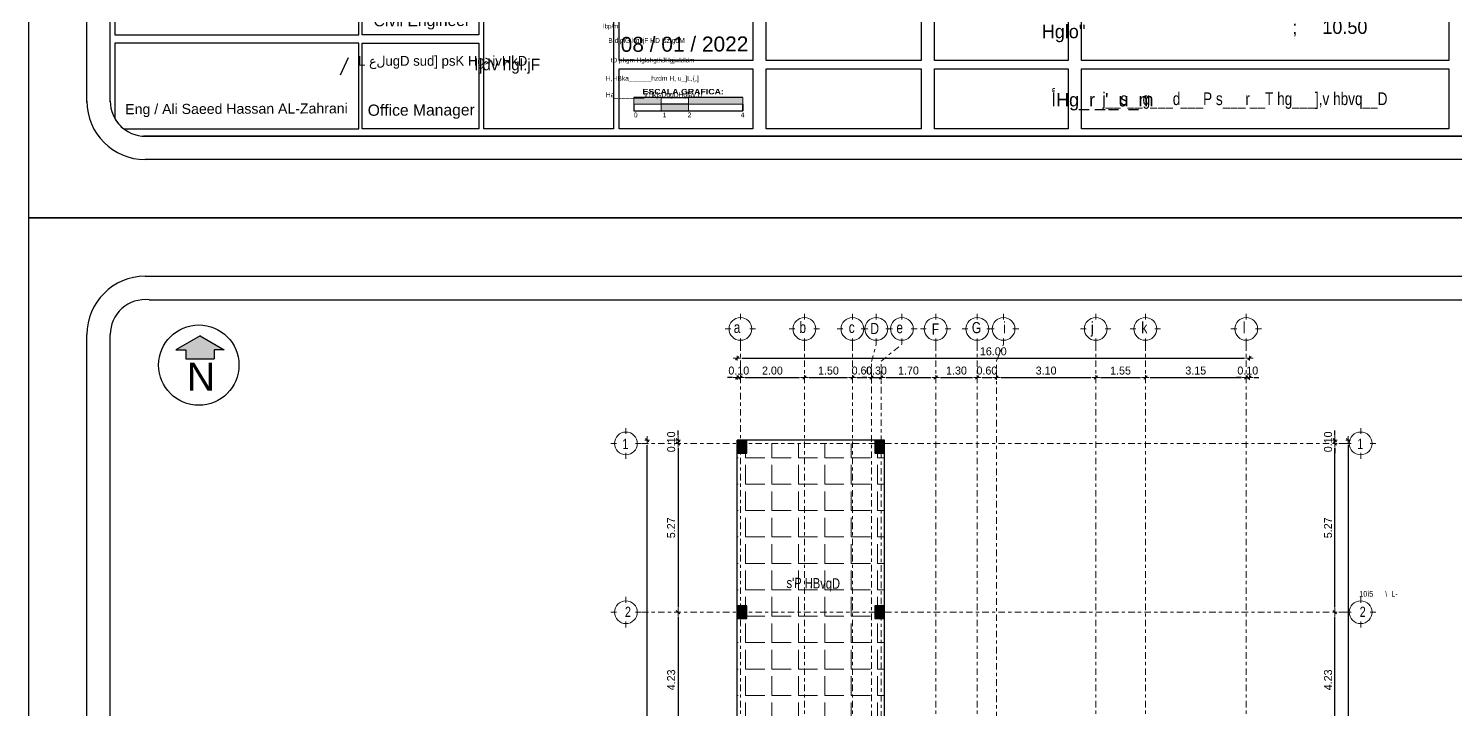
# Model space of a CAD drawing. Header units: inches. Extents: x -1583 to -1389, y -6910 to -6586.
# Drawn here: x -1471.16 to -1426.58, y -6817.62 to -6796.35 of the extents above; entities that cross this region are included whole.
import ezdxf
from ezdxf.enums import TextEntityAlignment as Align

# ---------------------------------------------------------------- set-up
doc = ezdxf.new("R2010")
doc.units = ezdxf.units.IN
doc.header["$MEASUREMENT"] = 0
doc.linetypes.add('CENTERX2', pattern=[101.6, 63.5, -12.7, 12.7, -12.7])
doc.linetypes.add('DASHDOTX2', pattern=[50.8, 25.4, -12.7, 0, -12.7])
for name, color, linetype in [('1MUROS', 10, 'Continuous'), ('4', 2, 'Continuous'), ('Axsis', 8, 'CENTERX2'), ('bbbbb', 52, 'Continuous'), ('LAY', 1, 'Continuous'), ('MAN', 2, 'Continuous'), ('pieplano', 7, 'Continuous'), ('SAGR Frame', 251, 'Continuous'), ('xyz', 93, 'Continuous'), ('Zonas', 5, 'Continuous')]:
    doc.layers.add(name, color=color, linetype=linetype)
for name, color, linetype, lineweight in [('Annotations', 240, 'Continuous', 13), ('COLUMNS', 3, 'Continuous', 30), ('dime', 240, 'Continuous', 13), ('ejes', 134, 'Continuous', 15), ('F DIM IN', 147, 'Continuous', 5), ('led', 150, 'Continuous', 0), ('stairs', 134, 'Continuous', 20), ('TEX-Gz', 2, 'Continuous', 13), ('text', 91, 'Continuous', 18), ('wall', 7, 'Continuous', 30)]:
    doc.layers.add(name, color=color, linetype=linetype, lineweight=lineweight)
doc.styles.add('_STYLE', font='xarab.shx', dxfattribs={"height": 0.12})
doc.styles.add('A1', font='xarb.shx')
doc.styles.add('Arch_Text_E', font='arial.ttf', dxfattribs={"height": 0.2})
doc.styles.add('ARIAL', font='arialbd.ttf', dxfattribs={"width": 0.8, "height": 500})
doc.styles.add('KARINA', font='', dxfattribs={"height": 0.5})
doc.styles.add('SOSA', font='sosa.shx')
doc.styles.get("Standard").update_dxf_attribs({"font": 'sosa.shx'})
doc.styles.add('XARAB', font='xarb.shx')
doc.styles.add('XARB', font='xarb.shx', dxfattribs={"height": 0.5})
doc.styles.get('KARINA').set_extended_font_data('Arial Black')
doc.dimstyles.new('DIM-50', dxfattribs={"dimtxt": 0.25, "dimasz": 0.15, "dimexe": 0, "dimexo": 0, "dimgap": 0.05, "dimtad": 1, "dimzin": 0, "dimdsep": 46, "dimtxsty": 'SOSA', "dimblk1": 'DIM-TICK', "dimblk2": 'DIM-TICK', "dimsah": 1, "dimcen": 1, "dimse1": 1, "dimse2": 1, "dimclrd": 251, "dimclrt": 4, "dimadec": 0, "dimazin": 0, "dimtfac": 1.5, "dimtix": 1, "dimtmove": 0, "dimatfit": 0, "dimldrblk": 'DIM-TICK', "dimfxl": 1, "dimtolj": 1, "dimtzin": 0, "dimarcsym": 0})

# ---------------------------------------------------------------- blocks, each defined once
blk = doc.blocks.new('kalesh')
at = {"layer": 'bbbbb', "ltscale": 0.2}
blk.add_hatch(color=256, dxfattribs=at).paths.add_polyline_path([(3944.493, 589.664), (3944.493, 589.839), (3944.682, 589.839), (3944.221, 590.102), (3943.76, 589.839), (3943.95, 589.839), (3943.95, 589.664)])
at = {"layer": 'SAGR Frame', "linetype": 'ByBlock', "true_color": 0xfeeab9}
h = blk.add_hatch(color=254, dxfattribs=at)
h.paths.add_polyline_path([(3952.995, 561.647), (3952.995, 561.771), (3952.477, 561.771), (3952.477, 561.647)])
h.paths.add_polyline_path([(3953.512, 561.523), (3953.512, 561.647), (3952.995, 561.647), (3952.995, 561.523)])
h.paths.add_polyline_path([(3954.548, 561.647), (3954.548, 561.771), (3953.512, 561.771), (3953.512, 561.647)])
at = {"layer": '4', "lineweight": -2}
for p, q in [((3952.995, 561.771), (3953.512, 561.771)), ((3952.477, 561.647), (3952.477, 561.523)), ((3952.477, 561.523), (3952.995, 561.523)), ((3953.512, 561.647), (3952.995, 561.647)), ((3952.995, 561.523), (3953.512, 561.523)), ((3953.512, 561.523), (3954.548, 561.523)), ((3954.548, 561.647), (3954.548, 561.523)), ((3954.548, 561.523), (3954.548, 561.647))]:
    blk.add_line(p, q, dxfattribs=at)
at = {"layer": 'bbbbb', "ltscale": 0.2}
for p, q in [((3944.221, 590.102), (3943.76, 589.839)), ((3944.221, 590.102), (3944.682, 589.839)), ((3943.76, 589.839), (3943.95, 589.839)), ((3943.95, 589.839), (3943.95, 589.664)), ((3944.682, 589.839), (3944.493, 589.839)), ((3944.493, 589.839), (3944.493, 589.664)), ((3943.95, 589.664), (3944.493, 589.664))]:
    blk.add_line(p, q, dxfattribs=at)
blk.add_circle((3944.198, 589.547), 0.764, dxfattribs=at)
at = {"layer": 'Defpoints'}
blk.add_lwpolyline([(3940.958, 559.483), (3987.589, 559.483), (3987.589, 592.346), (3940.958, 592.346)], close=True, dxfattribs=at)
at = {"layer": 'led', "linetype": 'ByBlock'}
for p, q in [((3952.477, 561.771), (3952.477, 561.647)), ((3952.995, 561.647), (3952.995, 561.771)), ((3953.512, 561.771), (3953.512, 561.647)), ((3954.548, 561.647), (3954.548, 561.771)), ((3952.477, 561.647), (3952.995, 561.647)), ((3952.995, 561.647), (3952.995, 561.523)), ((3953.512, 561.647), (3954.548, 561.647)), ((3953.512, 561.523), (3953.512, 561.647))]:
    blk.add_line(p, q, dxfattribs=at)
at = {"layer": 'wall'}
blk.add_line((3947.041, 562.527, 0.018), (3946.886, 562.198, 0.018), dxfattribs=at)
at = {"layer": 'wall', "color": 55, "true_color": 0x999b37}
blk.add_arc((3943.179, 561.703), 0.666, 209.7058, 232.3257, dxfattribs=at)
at = {"layer": 'xyz', "ltscale": 0.2}
for p, q in [((3943.179, 591.236), (3984.813, 591.236)), ((3943.253, 590.788), (3984.887, 590.788)), ((3942.069, 561.687), (3942.069, 590.126)), ((3942.513, 561.691), (3942.513, 590.126)), ((3984.813, 561.037), (3943.179, 561.037)), ((3984.813, 560.593), (3943.179, 560.593))]:
    blk.add_line(p, q, dxfattribs=at)
for points in [[(3942.513, 561.691), (3942.513, 566.419), (3983.966, 566.419)], [(3942.772, 561.176), (3947.243, 561.176), (3947.243, 562.81), (3942.6, 562.81), (3942.6, 561.373)], [(3983.966, 561.038), (3943.146, 561.038)], [(3943.179, 561.037), (3984.846, 561.038)]]:
    blk.add_lwpolyline(points, dxfattribs=at)
for points in [[(3949.622, 566.218), (3952.085, 566.218), (3952.085, 561.178), (3949.622, 561.178)], [(3947.243, 564.513), (3942.6, 564.513), (3942.6, 562.965), (3947.243, 562.965)], [(3947.308, 564.513), (3949.527, 564.513), (3949.527, 562.965), (3947.308, 562.965)], [(3952.198, 563.621), (3954.74, 563.621), (3954.74, 562.477), (3952.198, 562.477)], [(3954.995, 563.621), (3957.941, 563.621), (3957.941, 562.477), (3954.995, 562.477)], [(3958.197, 563.621), (3960.739, 563.621), (3960.739, 562.477), (3958.197, 562.477)], [(3960.994, 563.621), (3967.98, 563.621), (3967.98, 562.477), (3960.994, 562.477)], [(3947.308, 562.81), (3949.527, 562.81), (3949.527, 561.176), (3947.308, 561.176)], [(3952.198, 562.322), (3954.74, 562.322), (3954.74, 561.178), (3952.198, 561.178)], [(3954.995, 562.322), (3957.941, 562.322), (3957.941, 561.178), (3954.995, 561.178)], [(3958.197, 562.322), (3960.739, 562.322), (3960.739, 561.178), (3958.197, 561.178)], [(3960.994, 562.322), (3967.98, 562.322), (3967.98, 561.178), (3960.994, 561.178)]]:
    blk.add_lwpolyline(points, close=True, dxfattribs=at)
for centre, radius, start, end in [((3943.179, 590.126), 1.11, 90, 180), ((3943.179, 590.126), 0.666, 83.669, 180), ((3943.179, 561.703), 1.11, 180, 270), ((3943.179, 561.703), 0.666, 180, 270)]:
    blk.add_arc(centre, radius, start, end, dxfattribs=at)
at = {"layer": 'Zonas', "color": 5}
for p, q in [((3952.995, 561.771), (3952.477, 561.771)), ((3954.548, 561.771), (3953.512, 561.771))]:
    blk.add_line(p, q, dxfattribs=at)
at = {"layer": '1MUROS', "color": 3, "lineweight": -2, "style": 'Arch_Text_E'}
for s, height, p in [('Civil Engineer ', 0.21326, (3947.523, 563.234)), ('Eng / Ali Saeed Hassan AL-Zahrani ', 0.19193, (3942.799, 561.552)), ('Office Manager', 0.21326, (3947.412, 561.532))]:
    blk.add_text(s, height=height, rotation=0.2258, dxfattribs=at).set_placement(p, align=Align.MIDDLE_LEFT)
at = {"layer": '1MUROS', "lineweight": -2, "style": 'Arch_Text_E'}
blk.add_text('08 / 01 / 2022', height=0.28434, rotation=0.2258, dxfattribs=at).set_placement((3952.225, 562.784), align=Align.MIDDLE_LEFT)
at = {"layer": 'bbbbb', "ltscale": 0.2, "insert": (3943.969, 589.595), "char_height": 0.53292, "width": 2.91159, "attachment_point": 1}
blk.add_mtext('{\\fSwis721 BlkOul BT|b0|i0|c0|p82;N}', dxfattribs=at)
at = {"layer": 'MAN', "style": 'KARINA'}
blk.add_text('ESCALA GRAFICA:', height=0.10426, dxfattribs=at).set_placement((3952.641, 561.833))
at = {"layer": 'pieplano', "ltscale": 0.01}
for s, p in [('0', (3952.477, 561.397)), ('1', (3953.024, 561.397)), ('2', (3953.5, 561.397)), ('4', (3954.509, 561.397))]:
    blk.add_text(s, height=0.0912, dxfattribs=at).set_placement(p)
at = {"layer": 'text', "color": 0, "lineweight": -3, "style": 'XARAB'}
for s, height, p in [('lbp/m', 0.0859, (3951.892, 563.088)), (' B djplG hgl:jF HD lsz,gdM  ', 0.09199, (3951.954, 562.813)), (' tD phgm HglohgthJHgjwldldm', 0.08739, (3952.005, 562.441)), ('H,HBka______hzdm H, u_]L,{,]', 0.09199, (3951.943, 562.093)), ('Ha________vTik]sDugDHglav,U', 0.09199, (3951.943, 561.78))]:
    blk.add_text(s, height=height, dxfattribs=at).set_placement(p)
at = {"layer": 'wall', "color": 30, "true_color": 0xf8991e, "style": 'A1'}
for s, height, p in [("Hglo''", 0.256, (3960.237, 562.901, -0.351)), ("أHg_r_'_u_m ", 0.25602, (3960.419, 561.603, -0.351))]:
    blk.add_text(s, height=height, dxfattribs=at).set_placement(p)
at = {"layer": 'wall', "color": 0, "style": 'A1'}
blk.add_text(';     10.50', height=0.25602, dxfattribs=at).set_placement((3965.005, 562.984))
at = {"layer": 'wall', "style": 'A1'}
blk.add_text('L علugD sud] psK Hg>ivHkD', height=0.18671, dxfattribs=at).set_placement((3947.229, 562.378, -0.283))
at = {"layer": 'wall', "color": 5, "style": 'A1'}
blk.add_text('l]dv hgl:jF ', height=0.21762, dxfattribs=at).set_placement((3949.447, 562.292, -0.298))
blk = doc.blocks.new('1215447849')
at = {"layer": 'F DIM IN', "color": 0}
for p, q in [((2873.41, -5903.636), (2873.41, -5903.456)), ((2873.114, -5903.932), (2872.934, -5903.932)), ((2873.706, -5903.932), (2873.886, -5903.932)), ((2873.41, -5904.228), (2873.41, -5904.408))]:
    blk.add_line(p, q, dxfattribs=at)
blk.add_circle((2873.41, -5903.932), 0.356, dxfattribs=at)
blk = doc.blocks.new('DIM-TICK')
for p, q in [((-0.82, 0), (0.82, 0)), ((-0.35, -0.35), (0.35, 0.35)), ((0, 0.5), (0, -0.5))]:
    blk.add_line(p, q)
blk = doc.blocks.new('*D11')
at = {"layer": 'Defpoints', "color": 0, "transparency": 16777216}
for p in [(-1797.52, -6597.133), (-1797.62, -6599.095), (-1797.52, -6599.095)]:
    blk.add_point(p, dxfattribs=at)
at = {"layer": 'dime', "color": 251, "lineweight": -2, "transparency": 16777216}
for p, q in [((-1797.77, -6597.133), (-1797.92, -6597.133)), ((-1797.62, -6597.133), (-1797.52, -6597.133)), ((-1797.37, -6597.133), (-1797.22, -6597.133))]:
    blk.add_line(p, q, dxfattribs=at)
at = {"layer": 'dime', "color": 251, "lineweight": -2, "transparency": 16777216, "xscale": 0.15, "yscale": 0.15, "zscale": 0.15}
blk.add_blockref('DIM-TICK', (-1797.62, -6597.133), dxfattribs=at)
at = {"layer": 'dime', "color": 251, "lineweight": -2, "transparency": 16777216, "xscale": 0.15, "yscale": 0.15, "zscale": 0.15, "rotation": 180}
blk.add_blockref('DIM-TICK', (-1797.52, -6597.133), dxfattribs=at)
at = {"layer": 'dime', "color": 4, "transparency": 16777216, "insert": (-1797.57, -6596.92), "char_height": 0.25, "attachment_point": 5, "style": 'SOSA'}
blk.add_mtext('\\A1;0.10', dxfattribs=at)
blk = doc.blocks.new('*D12')
at = {"layer": 'Defpoints', "color": 0, "transparency": 16777216}
for p in [(-1795.52, -6597.133), (-1795.52, -6597.381), (-1797.52, -6599.095)]:
    blk.add_point(p, dxfattribs=at)
at = {"layer": 'dime', "color": 251, "lineweight": -2, "transparency": 16777216}
blk.add_line((-1797.37, -6597.133), (-1795.67, -6597.133), dxfattribs=at)
at = {"layer": 'dime', "color": 251, "lineweight": -2, "transparency": 16777216, "xscale": 0.15, "yscale": 0.15, "zscale": 0.15, "rotation": 180}
blk.add_blockref('DIM-TICK', (-1797.52, -6597.133), dxfattribs=at)
at = {"layer": 'dime', "color": 251, "lineweight": -2, "transparency": 16777216, "xscale": 0.15, "yscale": 0.15, "zscale": 0.15}
blk.add_blockref('DIM-TICK', (-1795.52, -6597.133), dxfattribs=at)
at = {"layer": 'dime', "color": 4, "transparency": 16777216, "insert": (-1796.52, -6596.92), "char_height": 0.25, "attachment_point": 5, "style": 'SOSA'}
blk.add_mtext('\\A1;2.00', dxfattribs=at)
blk = doc.blocks.new('*D13')
at = {"layer": 'Defpoints', "color": 0, "transparency": 16777216}
for p in [(-1794.02, -6597.133), (-1795.52, -6597.381), (-1794.02, -6597.334)]:
    blk.add_point(p, dxfattribs=at)
at = {"layer": 'dime', "color": 251, "lineweight": -2, "transparency": 16777216}
blk.add_line((-1795.37, -6597.133), (-1794.17, -6597.133), dxfattribs=at)
at = {"layer": 'dime', "color": 251, "lineweight": -2, "transparency": 16777216, "xscale": 0.15, "yscale": 0.15, "zscale": 0.15, "rotation": 180}
blk.add_blockref('DIM-TICK', (-1795.52, -6597.133), dxfattribs=at)
at = {"layer": 'dime', "color": 251, "lineweight": -2, "transparency": 16777216, "xscale": 0.15, "yscale": 0.15, "zscale": 0.15}
blk.add_blockref('DIM-TICK', (-1794.02, -6597.133), dxfattribs=at)
at = {"layer": 'dime', "color": 4, "transparency": 16777216, "insert": (-1794.77, -6596.92), "char_height": 0.25, "attachment_point": 5, "style": 'SOSA'}
blk.add_mtext('\\A1;1.50', dxfattribs=at)
blk = doc.blocks.new('*D14')
at = {"layer": 'Defpoints', "color": 0, "transparency": 16777216}
for p in [(-1793.42, -6597.133), (-1794.02, -6597.334), (-1793.42, -6597.653)]:
    blk.add_point(p, dxfattribs=at)
at = {"layer": 'dime', "color": 251, "lineweight": -2, "transparency": 16777216}
blk.add_line((-1793.87, -6597.133), (-1793.57, -6597.133), dxfattribs=at)
at = {"layer": 'dime', "color": 251, "lineweight": -2, "transparency": 16777216, "xscale": 0.15, "yscale": 0.15, "zscale": 0.15, "rotation": 180}
blk.add_blockref('DIM-TICK', (-1794.02, -6597.133), dxfattribs=at)
at = {"layer": 'dime', "color": 251, "lineweight": -2, "transparency": 16777216, "xscale": 0.15, "yscale": 0.15, "zscale": 0.15}
blk.add_blockref('DIM-TICK', (-1793.42, -6597.133), dxfattribs=at)
at = {"layer": 'dime', "color": 4, "transparency": 16777216, "insert": (-1793.72, -6596.919), "char_height": 0.25, "attachment_point": 5, "style": 'SOSA'}
blk.add_mtext('\\A1;0.60', dxfattribs=at)
blk = doc.blocks.new('*D15')
at = {"layer": 'Defpoints', "color": 0, "transparency": 16777216}
for p in [(-1793.12, -6597.133), (-1793.42, -6597.653), (-1793.12, -6597.633)]:
    blk.add_point(p, dxfattribs=at)
at = {"layer": 'dime', "color": 251, "lineweight": -2, "transparency": 16777216}
for p, q in [((-1793.57, -6597.133), (-1793.72, -6597.133)), ((-1793.42, -6597.133), (-1793.12, -6597.133)), ((-1792.97, -6597.133), (-1792.82, -6597.133))]:
    blk.add_line(p, q, dxfattribs=at)
at = {"layer": 'dime', "color": 251, "lineweight": -2, "transparency": 16777216, "xscale": 0.15, "yscale": 0.15, "zscale": 0.15}
blk.add_blockref('DIM-TICK', (-1793.42, -6597.133), dxfattribs=at)
at = {"layer": 'dime', "color": 251, "lineweight": -2, "transparency": 16777216, "xscale": 0.15, "yscale": 0.15, "zscale": 0.15, "rotation": 180}
blk.add_blockref('DIM-TICK', (-1793.12, -6597.133), dxfattribs=at)
at = {"layer": 'dime', "color": 4, "transparency": 16777216, "insert": (-1793.27, -6596.92), "char_height": 0.25, "attachment_point": 5, "style": 'SOSA'}
blk.add_mtext('\\A1;0.30', dxfattribs=at)
blk = doc.blocks.new('*D16')
at = {"layer": 'Defpoints', "color": 0, "transparency": 16777216}
for p in [(-1791.42, -6597.133), (-1793.12, -6597.633), (-1791.42, -6597.665)]:
    blk.add_point(p, dxfattribs=at)
at = {"layer": 'dime', "color": 251, "lineweight": -2, "transparency": 16777216}
blk.add_line((-1792.97, -6597.133), (-1791.57, -6597.133), dxfattribs=at)
at = {"layer": 'dime', "color": 251, "lineweight": -2, "transparency": 16777216, "xscale": 0.15, "yscale": 0.15, "zscale": 0.15, "rotation": 180}
blk.add_blockref('DIM-TICK', (-1793.12, -6597.133), dxfattribs=at)
at = {"layer": 'dime', "color": 251, "lineweight": -2, "transparency": 16777216, "xscale": 0.15, "yscale": 0.15, "zscale": 0.15}
blk.add_blockref('DIM-TICK', (-1791.42, -6597.133), dxfattribs=at)
at = {"layer": 'dime', "color": 4, "transparency": 16777216, "insert": (-1792.27, -6596.919), "char_height": 0.25, "attachment_point": 5, "style": 'SOSA'}
blk.add_mtext('\\A1;1.70', dxfattribs=at)
blk = doc.blocks.new('*D17')
at = {"layer": 'Defpoints', "color": 0, "transparency": 16777216}
for p in [(-1790.12, -6597.133), (-1791.42, -6597.665), (-1790.12, -6597.656)]:
    blk.add_point(p, dxfattribs=at)
at = {"layer": 'dime', "color": 251, "lineweight": -2, "transparency": 16777216}
blk.add_line((-1791.27, -6597.133), (-1790.27, -6597.133), dxfattribs=at)
at = {"layer": 'dime', "color": 251, "lineweight": -2, "transparency": 16777216, "xscale": 0.15, "yscale": 0.15, "zscale": 0.15, "rotation": 180}
blk.add_blockref('DIM-TICK', (-1791.42, -6597.133), dxfattribs=at)
at = {"layer": 'dime', "color": 251, "lineweight": -2, "transparency": 16777216, "xscale": 0.15, "yscale": 0.15, "zscale": 0.15}
blk.add_blockref('DIM-TICK', (-1790.12, -6597.133), dxfattribs=at)
at = {"layer": 'dime', "color": 4, "transparency": 16777216, "insert": (-1790.77, -6596.92), "char_height": 0.25, "attachment_point": 5, "style": 'SOSA'}
blk.add_mtext('\\A1;1.30', dxfattribs=at)
blk = doc.blocks.new('*D18')
at = {"layer": 'Defpoints', "color": 0, "transparency": 16777216}
for p in [(-1789.52, -6597.133), (-1790.12, -6597.656), (-1789.52, -6597.656)]:
    blk.add_point(p, dxfattribs=at)
at = {"layer": 'dime', "color": 251, "lineweight": -2, "transparency": 16777216}
blk.add_line((-1789.97, -6597.133), (-1789.67, -6597.133), dxfattribs=at)
at = {"layer": 'dime', "color": 251, "lineweight": -2, "transparency": 16777216, "xscale": 0.15, "yscale": 0.15, "zscale": 0.15, "rotation": 180}
blk.add_blockref('DIM-TICK', (-1790.12, -6597.133), dxfattribs=at)
at = {"layer": 'dime', "color": 251, "lineweight": -2, "transparency": 16777216, "xscale": 0.15, "yscale": 0.15, "zscale": 0.15}
blk.add_blockref('DIM-TICK', (-1789.52, -6597.133), dxfattribs=at)
at = {"layer": 'dime', "color": 4, "transparency": 16777216, "insert": (-1789.82, -6596.919), "char_height": 0.25, "attachment_point": 5, "style": 'SOSA'}
blk.add_mtext('\\A1;0.60', dxfattribs=at)
blk = doc.blocks.new('*D19')
at = {"layer": 'Defpoints', "color": 0, "transparency": 16777216}
for p in [(-1786.42, -6597.133), (-1786.42, -6597.476), (-1789.52, -6597.656)]:
    blk.add_point(p, dxfattribs=at)
at = {"layer": 'dime', "color": 251, "lineweight": -2, "transparency": 16777216}
blk.add_line((-1789.37, -6597.133), (-1786.57, -6597.133), dxfattribs=at)
at = {"layer": 'dime', "color": 251, "lineweight": -2, "transparency": 16777216, "xscale": 0.15, "yscale": 0.15, "zscale": 0.15, "rotation": 180}
blk.add_blockref('DIM-TICK', (-1789.52, -6597.133), dxfattribs=at)
at = {"layer": 'dime', "color": 251, "lineweight": -2, "transparency": 16777216, "xscale": 0.15, "yscale": 0.15, "zscale": 0.15}
blk.add_blockref('DIM-TICK', (-1786.42, -6597.133), dxfattribs=at)
at = {"layer": 'dime', "color": 4, "transparency": 16777216, "insert": (-1787.97, -6596.92), "char_height": 0.25, "attachment_point": 5, "style": 'SOSA'}
blk.add_mtext('\\A1;3.10', dxfattribs=at)
blk = doc.blocks.new('*D20')
at = {"layer": 'Defpoints', "color": 0, "transparency": 16777216}
for p in [(-1784.87, -6597.133), (-1786.42, -6597.476), (-1784.87, -6597.476)]:
    blk.add_point(p, dxfattribs=at)
at = {"layer": 'dime', "color": 251, "lineweight": -2, "transparency": 16777216}
blk.add_line((-1786.27, -6597.133), (-1785.02, -6597.133), dxfattribs=at)
at = {"layer": 'dime', "color": 251, "lineweight": -2, "transparency": 16777216, "xscale": 0.15, "yscale": 0.15, "zscale": 0.15, "rotation": 180}
blk.add_blockref('DIM-TICK', (-1786.42, -6597.133), dxfattribs=at)
at = {"layer": 'dime', "color": 251, "lineweight": -2, "transparency": 16777216, "xscale": 0.15, "yscale": 0.15, "zscale": 0.15}
blk.add_blockref('DIM-TICK', (-1784.87, -6597.133), dxfattribs=at)
at = {"layer": 'dime', "color": 4, "transparency": 16777216, "insert": (-1785.645, -6596.92), "char_height": 0.25, "attachment_point": 5, "style": 'SOSA'}
blk.add_mtext('\\A1;1.55', dxfattribs=at)
blk = doc.blocks.new('*D21')
at = {"layer": 'Defpoints', "color": 0, "transparency": 16777216}
for p in [(-1781.72, -6597.133), (-1784.87, -6597.476), (-1781.72, -6597.627)]:
    blk.add_point(p, dxfattribs=at)
at = {"layer": 'dime', "color": 251, "lineweight": -2, "transparency": 16777216}
blk.add_line((-1784.72, -6597.133), (-1781.87, -6597.133), dxfattribs=at)
at = {"layer": 'dime', "color": 251, "lineweight": -2, "transparency": 16777216, "xscale": 0.15, "yscale": 0.15, "zscale": 0.15, "rotation": 180}
blk.add_blockref('DIM-TICK', (-1784.87, -6597.133), dxfattribs=at)
at = {"layer": 'dime', "color": 251, "lineweight": -2, "transparency": 16777216, "xscale": 0.15, "yscale": 0.15, "zscale": 0.15}
blk.add_blockref('DIM-TICK', (-1781.72, -6597.133), dxfattribs=at)
at = {"layer": 'dime', "color": 4, "transparency": 16777216, "insert": (-1783.295, -6596.92), "char_height": 0.25, "attachment_point": 5, "style": 'SOSA'}
blk.add_mtext('\\A1;3.15', dxfattribs=at)
blk = doc.blocks.new('*D22')
at = {"layer": 'Defpoints', "color": 0, "transparency": 16777216}
for p in [(-1781.62, -6597.133), (-1781.72, -6597.627), (-1781.62, -6602.095)]:
    blk.add_point(p, dxfattribs=at)
at = {"layer": 'dime', "color": 251, "lineweight": -2, "transparency": 16777216}
for p, q in [((-1781.87, -6597.133), (-1782.02, -6597.133)), ((-1781.72, -6597.133), (-1781.62, -6597.133)), ((-1781.47, -6597.133), (-1781.32, -6597.133))]:
    blk.add_line(p, q, dxfattribs=at)
at = {"layer": 'dime', "color": 251, "lineweight": -2, "transparency": 16777216, "xscale": 0.15, "yscale": 0.15, "zscale": 0.15}
blk.add_blockref('DIM-TICK', (-1781.72, -6597.133), dxfattribs=at)
at = {"layer": 'dime', "color": 251, "lineweight": -2, "transparency": 16777216, "xscale": 0.15, "yscale": 0.15, "zscale": 0.15, "rotation": 180}
blk.add_blockref('DIM-TICK', (-1781.62, -6597.133), dxfattribs=at)
at = {"layer": 'dime', "color": 4, "transparency": 16777216, "insert": (-1781.67, -6596.92), "char_height": 0.25, "attachment_point": 5, "style": 'SOSA'}
blk.add_mtext('\\A1;0.10', dxfattribs=at)
blk = doc.blocks.new('*D23')
at = {"layer": 'Defpoints', "color": 0, "transparency": 16777216}
for p in [(-1781.62, -6596.532), (-1797.62, -6599.095), (-1781.62, -6621.495)]:
    blk.add_point(p, dxfattribs=at)
at = {"layer": 'dime', "color": 251, "lineweight": -2, "transparency": 16777216}
blk.add_line((-1797.47, -6596.532), (-1781.77, -6596.532), dxfattribs=at)
at = {"layer": 'dime', "color": 251, "lineweight": -2, "transparency": 16777216, "xscale": 0.15, "yscale": 0.15, "zscale": 0.15, "rotation": 180}
blk.add_blockref('DIM-TICK', (-1797.62, -6596.532), dxfattribs=at)
at = {"layer": 'dime', "color": 251, "lineweight": -2, "transparency": 16777216, "xscale": 0.15, "yscale": 0.15, "zscale": 0.15}
blk.add_blockref('DIM-TICK', (-1781.62, -6596.532), dxfattribs=at)
at = {"layer": 'dime', "color": 4, "transparency": 16777216, "insert": (-1789.62, -6596.319), "char_height": 0.25, "attachment_point": 5, "style": 'SOSA'}
blk.add_mtext('\\A1;16.00', dxfattribs=at)
blk = doc.blocks.new('*D24')
at = {"layer": 'Defpoints', "color": 0, "transparency": 16777216}
for p in [(-1799.469, -6599.195), (-1797.62, -6599.095), (-1797.62, -6599.195)]:
    blk.add_point(p, dxfattribs=at)
at = {"layer": 'dime', "color": 251, "lineweight": -2, "transparency": 16777216}
for p, q in [((-1799.469, -6598.945), (-1799.469, -6598.795)), ((-1799.469, -6599.095), (-1799.469, -6599.195)), ((-1799.469, -6599.345), (-1799.469, -6599.495))]:
    blk.add_line(p, q, dxfattribs=at)
at = {"layer": 'dime', "color": 251, "lineweight": -2, "transparency": 16777216, "xscale": 0.15, "yscale": 0.15, "zscale": 0.15}
for p, rotation in [((-1799.469, -6599.095), 270), ((-1799.469, -6599.195), 90)]:
    blk.add_blockref('DIM-TICK', p, dxfattribs=dict(at, rotation=rotation))
at = {"layer": 'dime', "color": 4, "transparency": 16777216, "insert": (-1799.682, -6599.145), "char_height": 0.25, "attachment_point": 5, "rotation": 90, "style": 'SOSA'}
blk.add_mtext('\\A1;0.10', dxfattribs=at)
blk = doc.blocks.new('*D25')
at = {"layer": 'Defpoints', "color": 0, "transparency": 16777216}
for p in [(-1797.62, -6599.195), (-1799.469, -6604.465), (-1799.362, -6604.465)]:
    blk.add_point(p, dxfattribs=at)
at = {"layer": 'dime', "color": 251, "lineweight": -2, "transparency": 16777216}
blk.add_line((-1799.469, -6599.345), (-1799.469, -6604.315), dxfattribs=at)
at = {"layer": 'dime', "color": 251, "lineweight": -2, "transparency": 16777216, "xscale": 0.15, "yscale": 0.15, "zscale": 0.15}
for p, rotation in [((-1799.469, -6599.195), 90), ((-1799.469, -6604.465), 270)]:
    blk.add_blockref('DIM-TICK', p, dxfattribs=dict(at, rotation=rotation))
at = {"layer": 'dime', "color": 4, "transparency": 16777216, "insert": (-1799.683, -6601.83), "char_height": 0.25, "attachment_point": 5, "rotation": 90, "style": 'SOSA'}
blk.add_mtext('\\A1;5.27', dxfattribs=at)
blk = doc.blocks.new('*D26')
at = {"layer": 'Defpoints', "color": 0, "transparency": 16777216}
for p in [(-1799.362, -6604.465), (-1799.469, -6608.695), (-1799.331, -6608.695)]:
    blk.add_point(p, dxfattribs=at)
at = {"layer": 'dime', "color": 251, "lineweight": -2, "transparency": 16777216}
blk.add_line((-1799.469, -6604.615), (-1799.469, -6608.545), dxfattribs=at)
at = {"layer": 'dime', "color": 251, "lineweight": -2, "transparency": 16777216, "xscale": 0.15, "yscale": 0.15, "zscale": 0.15}
for p, rotation in [((-1799.469, -6604.465), 90), ((-1799.469, -6608.695), 270)]:
    blk.add_blockref('DIM-TICK', p, dxfattribs=dict(at, rotation=rotation))
at = {"layer": 'dime', "color": 4, "transparency": 16777216, "insert": (-1799.682, -6606.58), "char_height": 0.25, "attachment_point": 5, "rotation": 90, "style": 'SOSA'}
blk.add_mtext('\\A1;4.23', dxfattribs=at)
blk = doc.blocks.new('*D38')
at = {"layer": 'Defpoints', "color": 0, "transparency": 16777216}
for p in [(-1800.434, -6599.095), (-1797.62, -6599.095), (-1797.62, -6629.095)]:
    blk.add_point(p, dxfattribs=at)
at = {"layer": 'dime', "color": 251, "lineweight": -2, "transparency": 16777216}
blk.add_line((-1800.434, -6628.945), (-1800.434, -6599.245), dxfattribs=at)
at = {"layer": 'dime', "color": 251, "lineweight": -2, "transparency": 16777216, "xscale": 0.15, "yscale": 0.15, "zscale": 0.15}
for p, rotation in [((-1800.434, -6599.095), 90), ((-1800.434, -6629.095), 270)]:
    blk.add_blockref('DIM-TICK', p, dxfattribs=dict(at, rotation=rotation))
at = {"layer": 'dime', "color": 4, "transparency": 16777216, "insert": (-1800.648, -6614.095), "char_height": 0.25, "attachment_point": 5, "rotation": 90, "style": 'SOSA'}
blk.add_mtext('\\A1;30.00', dxfattribs=at)
blk = doc.blocks.new('*D62')
at = {"layer": 'Defpoints', "color": 0, "transparency": 16777216}
for p in [(-1779.701, -6604.465), (-1778.948, -6604.465), (-1779.696, -6608.695)]:
    blk.add_point(p, dxfattribs=at)
at = {"layer": 'dime', "color": 251, "lineweight": -2, "transparency": 16777216}
blk.add_line((-1778.948, -6608.545), (-1778.948, -6604.615), dxfattribs=at)
at = {"layer": 'dime', "color": 251, "lineweight": -2, "transparency": 16777216, "xscale": 0.15, "yscale": 0.15, "zscale": 0.15}
for p, rotation in [((-1778.948, -6604.465), 90), ((-1778.948, -6608.695), 270)]:
    blk.add_blockref('DIM-TICK', p, dxfattribs=dict(at, rotation=rotation))
at = {"layer": 'dime', "color": 4, "transparency": 16777216, "insert": (-1779.161, -6606.58), "char_height": 0.25, "attachment_point": 5, "rotation": 90, "style": 'SOSA'}
blk.add_mtext('\\A1;4.23', dxfattribs=at)
blk = doc.blocks.new('*D63')
at = {"layer": 'Defpoints', "color": 0, "transparency": 16777216}
for p in [(-1780.225, -6599.195), (-1778.948, -6599.195), (-1779.701, -6604.465)]:
    blk.add_point(p, dxfattribs=at)
at = {"layer": 'dime', "color": 251, "lineweight": -2, "transparency": 16777216}
blk.add_line((-1778.948, -6604.315), (-1778.948, -6599.345), dxfattribs=at)
at = {"layer": 'dime', "color": 251, "lineweight": -2, "transparency": 16777216, "xscale": 0.15, "yscale": 0.15, "zscale": 0.15}
for p, rotation in [((-1778.948, -6599.195), 90), ((-1778.948, -6604.465), 270)]:
    blk.add_blockref('DIM-TICK', p, dxfattribs=dict(at, rotation=rotation))
at = {"layer": 'dime', "color": 4, "transparency": 16777216, "insert": (-1779.162, -6601.83), "char_height": 0.25, "attachment_point": 5, "rotation": 90, "style": 'SOSA'}
blk.add_mtext('\\A1;5.27', dxfattribs=at)
blk = doc.blocks.new('*D64')
at = {"layer": 'Defpoints', "color": 0, "transparency": 16777216}
for p in [(-1793.02, -6599.095), (-1780.225, -6599.195), (-1778.948, -6599.095)]:
    blk.add_point(p, dxfattribs=at)
at = {"layer": 'dime', "color": 251, "lineweight": -2, "transparency": 16777216}
for p, q in [((-1778.948, -6598.945), (-1778.948, -6598.795)), ((-1778.948, -6599.195), (-1778.948, -6599.095)), ((-1778.948, -6599.345), (-1778.948, -6599.495))]:
    blk.add_line(p, q, dxfattribs=at)
at = {"layer": 'dime', "color": 251, "lineweight": -2, "transparency": 16777216, "xscale": 0.15, "yscale": 0.15, "zscale": 0.15}
for p, rotation in [((-1778.948, -6599.095), 270), ((-1778.948, -6599.195), 90)]:
    blk.add_blockref('DIM-TICK', p, dxfattribs=dict(at, rotation=rotation))
at = {"layer": 'dime', "color": 4, "transparency": 16777216, "insert": (-1779.161, -6599.145), "char_height": 0.25, "attachment_point": 5, "rotation": 90, "style": 'SOSA'}
blk.add_mtext('\\A1;0.10', dxfattribs=at)
blk = doc.blocks.new('*D65')
at = {"layer": 'Defpoints', "color": 0, "transparency": 16777216}
for p in [(-1793.02, -6599.095), (-1793.02, -6629.095), (-1778.535, -6629.095)]:
    blk.add_point(p, dxfattribs=at)
at = {"layer": 'dime', "color": 251, "lineweight": -2, "transparency": 16777216}
blk.add_line((-1778.535, -6599.245), (-1778.535, -6628.945), dxfattribs=at)
at = {"layer": 'dime', "color": 251, "lineweight": -2, "transparency": 16777216, "xscale": 0.15, "yscale": 0.15, "zscale": 0.15}
for p, rotation in [((-1778.535, -6599.095), 90), ((-1778.535, -6629.095), 270)]:
    blk.add_blockref('DIM-TICK', p, dxfattribs=dict(at, rotation=rotation))
at = {"layer": 'dime', "color": 4, "transparency": 16777216, "insert": (-1778.749, -6614.095), "char_height": 0.25, "attachment_point": 5, "rotation": 90, "style": 'SOSA'}
blk.add_mtext('\\A1;30.00', dxfattribs=at)
blk = doc.blocks.new('25698555')
at = {"layer": 'Axsis', "color": 251, "linetype": 'DASHDOTX2', "lineweight": 5, "ltscale": 0.008, "true_color": 0x636466}
for p, q in [((-1797.52, -6596.095), (-1797.52, -6632.095)), ((-1795.52, -6596.095), (-1795.52, -6632.095)), ((-1794.02, -6596.095), (-1794.02, -6632.095)), ((-1791.42, -6596.095), (-1791.42, -6632.095)), ((-1790.12, -6596.095), (-1790.12, -6632.095)), ((-1786.42, -6596.095), (-1786.42, -6632.095)), ((-1784.87, -6596.095), (-1784.87, -6632.095)), ((-1781.72, -6596.095), (-1781.72, -6632.095)), ((-1778.62, -6599.195), (-1800.62, -6599.195)), ((-1778.62, -6604.465), (-1800.62, -6604.465))]:
    blk.add_line(p, q, dxfattribs=at)
for points in [[(-1793.275, -6632.095), (-1793.42, -6631.551), (-1793.42, -6596.639), (-1793.275, -6596.095)], [(-1792.477, -6632.095), (-1793.12, -6631.563), (-1793.12, -6596.626), (-1792.477, -6596.095)], [(-1789.301, -6632.095), (-1789.52, -6631.579), (-1789.52, -6596.611), (-1789.301, -6596.095)]]:
    blk.add_lwpolyline(points, dxfattribs=at)
at = {"layer": 'wall', "color": 116, "true_color": 0x136734}
for p in [(-4670.93, -691.686), (-4668.93, -691.686), (-4667.43, -691.686), (-4666.685, -691.686), (-4665.887, -691.686), (-4664.83, -691.686), (-4663.53, -691.686), (-4662.711, -691.686), (-4659.83, -691.686), (-4658.28, -691.686), (-4655.13, -691.686)]:
    blk.add_blockref('1215447849', p, dxfattribs=at)
at = {"layer": 'wall', "color": 116, "true_color": 0x136734, "rotation": 270}
for p in [(4102.836, -3725.785), (4125.789, -3725.785), (4102.836, -3731.055), (4125.789, -3731.055)]:
    blk.add_blockref('1215447849', p, dxfattribs=at)
at = {"layer": 'ejes', "color": 116, "ltscale": 0.05, "true_color": 0x136734, "style": 'ARIAL'}
for s, insert, char_height, width, attachment_point in [('{\\fBankGothic Md BT|b0|i0|c0|p34;b}', (-1795.678, -6595.394), 0.35, 0.37193, 1), ('{\\fBankGothic Md BT|b0|i0|c0|p34;a}', (-1797.728, -6595.394), 0.35, 0.37193, 1), ('{\\fBankGothic Md BT|b0|i0|c0|p34;c}', (-1794.136, -6595.394), 0.35, 0.37193, 1), ('{\\fBankGothic Md BT|b0|i0|c0|p34;D}', (-1793.46, -6595.429), 0.35, 0.37193, 1), ('{\\fBankGothic Md BT|b0|i0|c0|p34;e}', (-1792.648, -6595.402), 0.35, 0.37193, 1), ('{\\fBankGothic Md BT|b0|i0|c0|p34;F}', (-1791.542, -6595.446), 0.35, 0.37193, 1), ('{\\fBankGothic Md BT|b0|i0|c0|p34;G}', (-1790.291, -6595.402), 0.35, 0.37193, 1), ('{\\fBankGothic Md BT|b0|i0|c0|p34;i}', (-1789.313, -6595.402), 0.35, 0.37193, 1), ('{\\fBankGothic Md BT|b0|i0|c0|p34;j}', (-1786.568, -6595.402), 0.35, 0.37193, 1), ('{\\fBankGothic Md BT|b0|i0|c0|p34;k}', (-1784.995, -6595.402), 0.35, 0.37193, 1), ('{\\fBankGothic Md BT|b0|i0|c0|p34;l}', (-1781.828, -6595.402), 0.35, 0.37193, 1), ('{\\fBankGothic Md BT|b0|i0|c0|p34;1}', (-1801.017, -6599.369), 0.3185, 0.33846, 9), ('{\\fBankGothic Md BT|b0|i0|c0|p34;1}', (-1778.064, -6599.369), 0.3185, 0.33846, 9), ('{\\fBankGothic Md BT|b0|i0|c0|p34;2}', (-1800.939, -6604.614), 0.3185, 0.33846, 9), ('{\\fBankGothic Md BT|b0|i0|c0|p34;2}', (-1777.986, -6604.614), 0.3185, 0.33846, 9)]:
    blk.add_mtext(s, dxfattribs=dict(at, insert=insert, char_height=char_height, width=width, attachment_point=attachment_point))
at = {"layer": 'dime', "color": 1}
for base, p1, p2, picture, middle in [((-1797.52, -6590.427), (-1928.054, -6592.389), (-1797.52, -6592.389), '*D11', (-1797.57, -6596.92)), ((-1781.62, -6596.532), (-1797.62, -6599.095), (-1781.62, -6621.495), '*D23', (-1789.62, -6596.319))]:
    dim = blk.add_linear_dim(base=base, p1=p1, p2=p2, dimstyle='DIM-50', dxfattribs=at)
    dim.commit()
    dim.dimension.update_dxf_attribs({"geometry": picture, "text_midpoint": middle})
for base, p1, p2, picture, middle in [((-1912.054, -6597.133), (-1781.72, -6597.627), (-1912.054, -6595.389), '*D22', (-1781.67, -6596.92)), ((-1795.52, -6597.133), (-1797.52, -6599.095), (-1795.52, -6597.381), '*D12', (-1796.52, -6596.92)), ((-1794.02, -6597.133), (-1795.52, -6597.381), (-1794.02, -6597.334), '*D13', (-1794.77, -6596.92)), ((-1793.42, -6597.133), (-1794.02, -6597.334), (-1793.42, -6597.653), '*D14', (-1793.72, -6596.919)), ((-1793.12, -6597.133), (-1793.42, -6597.653), (-1793.12, -6597.633), '*D15', (-1793.27, -6596.92)), ((-1791.42, -6597.133), (-1793.12, -6597.633), (-1791.42, -6597.665), '*D16', (-1792.27, -6596.919)), ((-1790.12, -6597.133), (-1791.42, -6597.665), (-1790.12, -6597.656), '*D17', (-1790.77, -6596.92)), ((-1789.52, -6597.133), (-1790.12, -6597.656), (-1789.52, -6597.656), '*D18', (-1789.82, -6596.919)), ((-1786.42, -6597.133), (-1789.52, -6597.656), (-1786.42, -6597.476), '*D19', (-1787.97, -6596.92)), ((-1784.87, -6597.133), (-1786.42, -6597.476), (-1784.87, -6597.476), '*D20', (-1785.645, -6596.92)), ((-1781.72, -6597.133), (-1784.87, -6597.476), (-1781.72, -6597.627), '*D21', (-1783.295, -6596.92))]:
    dim = blk.add_linear_dim(base=base, p1=p1, p2=p2, dimstyle='DIM-50', override={"dimtmove": 1}, dxfattribs=at)
    dim.commit()
    dim.dimension.update_dxf_attribs({"geometry": picture, "text_midpoint": middle})
for base, p1, p2, picture, middle in [((-1799.469, -6599.195), (-1797.62, -6599.095), (-1797.62, -6599.195), '*D24', (-1799.682, -6599.145)), ((-1778.535, -6622.389), (-1793.02, -6599.095), (-1923.454, -6622.389), '*D65', (-1778.749, -6614.095)), ((-1800.434, -6599.095), (-1797.62, -6629.095), (-1797.62, -6599.095), '*D38', (-1800.648, -6614.095))]:
    dim = blk.add_linear_dim(base=base, p1=p1, p2=p2, angle=90, dimstyle='DIM-50', dxfattribs=at)
    dim.commit()
    dim.dimension.update_dxf_attribs({"geometry": picture, "text_midpoint": middle})
for base, p1, p2, picture, middle in [((-1778.948, -6599.095), (-1780.225, -6599.195), (-1793.02, -6599.095), '*D64', (-1779.161, -6599.145)), ((-1799.469, -6604.465), (-1797.62, -6599.195), (-1799.362, -6604.465), '*D25', (-1799.683, -6601.83)), ((-1778.948, -6599.195), (-1779.701, -6604.465), (-1780.225, -6599.195), '*D63', (-1779.162, -6601.83)), ((-1799.469, -6608.695), (-1799.362, -6604.465), (-1799.331, -6608.695), '*D26', (-1799.682, -6606.58)), ((-1778.948, -6604.465), (-1779.696, -6608.695), (-1779.701, -6604.465), '*D62', (-1779.161, -6606.58))]:
    dim = blk.add_linear_dim(base=base, p1=p1, p2=p2, angle=90, dimstyle='DIM-50', override={"dimtmove": 1}, dxfattribs=at)
    dim.commit()
    dim.dimension.update_dxf_attribs({"geometry": picture, "text_midpoint": middle})

msp = doc.modelspace()

# ---------------------------------------------------------------- hatches: boundary and pattern name
at = {"layer": 'Annotations'}
h = msp.add_hatch(dxfattribs=at)
h.set_pattern_fill('ANGLE', color=20, scale=3)
h.set_pattern_definition([(0, (277.14125, 3.9173), (0, 0.825), [0.6, -0.225]), (90, (277.14125, 3.9173), (-0.825, 5e-17), [0.6, -0.225])])
h.paths.add_polyline_path([(-1445.418, -6809.31), (-1446.918, -6809.31), (-1446.918, -6814.58), (-1445.418, -6814.58)])
h.paths.add_polyline_path([(-1444.818, -6809.31), (-1445.418, -6809.31), (-1445.418, -6814.58), (-1444.818, -6814.58)])
h.paths.add_polyline_path([(-1444.518, -6809.61), (-1444.718, -6809.61), (-1444.718, -6809.31), (-1444.818, -6809.31), (-1444.818, -6814.58), (-1444.718, -6814.58), (-1444.718, -6814.38), (-1444.518, -6814.38)])
h.paths.add_polyline_path([(-1444.418, -6809.61), (-1444.518, -6809.61), (-1444.518, -6814.38), (-1444.418, -6814.38)])
h.paths.add_polyline_path([(-1446.918, -6809.31), (-1448.718, -6809.31), (-1448.718, -6809.61), (-1448.918, -6809.61), (-1448.918, -6814.38), (-1448.718, -6814.38), (-1448.718, -6814.58), (-1446.918, -6814.58)])
h.paths.add_polyline_path([(-1448.918, -6809.61), (-1449.018, -6809.61), (-1449.018, -6814.38), (-1448.918, -6814.38)])
h.paths.add_polyline_path([(-1444.818, -6814.58), (-1445.418, -6814.58), (-1445.418, -6818.61), (-1444.818, -6818.61)])
h.paths.add_polyline_path([(-1444.418, -6814.78), (-1444.518, -6814.78), (-1444.518, -6818.61), (-1444.418, -6818.61)])
h.paths.add_polyline_path([(-1444.518, -6814.78), (-1444.718, -6814.78), (-1444.718, -6814.58), (-1444.818, -6814.58), (-1444.818, -6818.61), (-1444.518, -6818.61)])
h.paths.add_polyline_path([(-1445.418, -6814.58), (-1446.918, -6814.58), (-1446.918, -6818.61), (-1445.418, -6818.61)])
h.paths.add_polyline_path([(-1446.918, -6814.58), (-1448.718, -6814.58), (-1448.718, -6814.78), (-1448.918, -6814.78), (-1448.918, -6818.51), (-1448.718, -6818.51), (-1448.718, -6818.81), (-1447.018, -6818.81), (-1447.018, -6818.61), (-1446.918, -6818.61)])
h.paths.add_polyline_path([(-1448.918, -6814.78), (-1449.018, -6814.78), (-1449.018, -6818.51), (-1448.918, -6818.51)])
h.paths.add_polyline_path([(-1447.018, -6818.81), (-1448.718, -6818.81), (-1448.718, -6818.91), (-1448.918, -6818.91), (-1448.918, -6823.71), (-1448.718, -6823.71), (-1448.718, -6824.01), (-1447.018, -6824.01)])
h.paths.add_polyline_path([(-1448.918, -6818.91), (-1449.018, -6818.91), (-1449.018, -6823.71), (-1448.918, -6823.71)])
h.paths.add_polyline_path([(-1447.018, -6824.01), (-1448.718, -6824.01), (-1448.718, -6824.11), (-1448.918, -6824.11), (-1448.918, -6825.71), (-1448.718, -6825.71), (-1448.718, -6825.81), (-1447.018, -6825.81)])
h.paths.add_polyline_path([(-1448.918, -6824.11), (-1449.018, -6824.11), (-1449.018, -6825.71), (-1448.918, -6825.71)])
h.paths.add_polyline_path([(-1447.018, -6825.81), (-1448.718, -6825.81), (-1448.718, -6826.11), (-1447.018, -6826.11)])
h.paths.add_polyline_path([(-1447.018, -6826.11), (-1448.718, -6826.11), (-1449.018, -6826.11), (-1449.018, -6829.81), (-1448.718, -6829.81), (-1448.718, -6830.21), (-1449.018, -6830.21), (-1449.018, -6834.51), (-1448.718, -6834.51), (-1448.718, -6834.91), (-1449.018, -6834.91), (-1449.018, -6838.91), (-1448.618, -6838.91), (-1448.618, -6839.21), (-1443.018, -6839.21), (-1443.018, -6838.91), (-1442.618, -6838.91), (-1442.618, -6839.21), (-1438.118, -6839.21), (-1438.118, -6838.91), (-1437.918, -6838.91), (-1437.918, -6837.21), (-1447.018, -6837.21)])
h.paths.add_polyline_path([(-1433.018, -6837.11), (-1433.318, -6837.11), (-1433.318, -6836.71), (-1433.018, -6836.71), (-1433.018, -6832.01), (-1433.318, -6832.01), (-1433.318, -6831.61), (-1434.818, -6831.61), (-1434.818, -6837.21), (-1435.918, -6837.21), (-1435.918, -6838.91), (-1437.718, -6838.91), (-1437.718, -6839.21), (-1433.418, -6839.21), (-1433.418, -6838.91), (-1433.018, -6838.91)])
h.paths.add_polyline_path([(-1448.172, -6814.32), (-1445.128, -6814.364), (-1445.112, -6813.239), (-1448.156, -6813.195)], flags=9)
h.paths.add_polyline_path([(-1445.722, -6818.641), (-1443.12, -6818.679), (-1443.11, -6818.002), (-1445.712, -6817.964)], flags=9)
h.paths.add_polyline_path([(-1447.599, -6826.739), (-1447.567, -6823.695), (-1448.692, -6823.683), (-1448.724, -6826.727)], flags=9)
h.paths.add_polyline_path([(-1447.068, -6822.844), (-1447.068, -6820.241), (-1447.745, -6820.241), (-1447.745, -6822.844)], flags=24)
h.paths.add_polyline_path([(-1447.085, -6825.361), (-1447.085, -6824.601), (-1447.65, -6824.601), (-1447.65, -6825.361)], flags=24)
h.paths.add_polyline_path([(-1446.972, -6828.572), (-1446.972, -6825.948), (-1447.649, -6825.948), (-1447.649, -6828.572)], flags=9)
h.paths.add_polyline_path([(-1444.579, -6838.684), (-1441.535, -6838.729), (-1441.519, -6837.604), (-1444.562, -6837.559)], flags=24)
h.paths.add_polyline_path([(-1447.055, -6835.635), (-1447.055, -6833.033), (-1447.732, -6833.033), (-1447.732, -6835.635)], flags=24)
h.paths.add_polyline_path([(-1446.88, -6830.964), (-1446.88, -6828.439), (-1447.715, -6828.439), (-1447.715, -6830.964)], flags=25)
h.paths.add_polyline_path([(-1433.321, -6836.515), (-1433.288, -6833.471), (-1434.413, -6833.459), (-1434.446, -6836.503)], flags=24)
at = {"layer": 'COLUMNS'}
h = msp.add_hatch(color=1, dxfattribs=at)
h.set_gradient(color1=(0, 255, 0), color2=(0, 77, 0), rotation=45, centered=1, one_color=1, tint=0.15, name='INVCYLINDER')
h.paths.add_polyline_path([(-1448.718, -6809.21), (-1449.018, -6809.21), (-1449.018, -6809.61), (-1448.718, -6809.61)])
h = msp.add_hatch(color=1, dxfattribs=at)
h.set_gradient(color1=(0, 255, 0), color2=(0, 77, 0), rotation=45, centered=1, one_color=1, tint=0.15, name='INVCYLINDER')
h.paths.add_polyline_path([(-1444.418, -6809.21), (-1444.718, -6809.21), (-1444.718, -6809.61), (-1444.418, -6809.61)])
h = msp.add_hatch(color=1, dxfattribs=at)
h.set_gradient(color1=(0, 255, 0), color2=(0, 77, 0), rotation=45, centered=1, one_color=1, tint=0.15, name='INVCYLINDER')
h.paths.add_polyline_path([(-1448.718, -6814.38), (-1449.018, -6814.38), (-1449.018, -6814.78), (-1448.718, -6814.78)])
h = msp.add_hatch(color=1, dxfattribs=at)
h.set_gradient(color1=(0, 255, 0), color2=(0, 77, 0), rotation=45, centered=1, one_color=1, tint=0.15, name='INVCYLINDER')
h.paths.add_polyline_path([(-1444.418, -6814.38), (-1444.718, -6814.38), (-1444.718, -6814.78), (-1444.418, -6814.78)])

# ---------------------------------------------------------------- linework, layer by layer
at = {"ltscale": 0.2}
for p, q in [((-1444.418, -6809.21), (-1449.018, -6809.21)), ((-1449.018, -6839.21), (-1449.018, -6809.21)), ((-1444.418, -6818.61), (-1444.418, -6809.21))]:
    msp.add_line(p, q, dxfattribs=at)
at = {"layer": 'COLUMNS', "color": 3}
for points in [[(-1448.718, -6809.21), (-1449.018, -6809.21), (-1449.018, -6809.61), (-1448.718, -6809.61)], [(-1444.418, -6809.21), (-1444.718, -6809.21), (-1444.718, -6809.61), (-1444.418, -6809.61)], [(-1448.718, -6814.38), (-1449.018, -6814.38), (-1449.018, -6814.78), (-1448.718, -6814.78)], [(-1444.418, -6814.38), (-1444.718, -6814.38), (-1444.718, -6814.78), (-1444.418, -6814.78)]]:
    msp.add_lwpolyline(points, close=True, dxfattribs=at)

# ---------------------------------------------------------------- block references
at = {"xscale": 1.641842369206237, "yscale": 1.641842369206237, "zscale": 1.641842369206237}
for p in [(-7941.588, -7720.849), (-7941.588, -7774.806)]:
    msp.add_blockref('kalesh', p, dxfattribs=at)
at = {"layer": 'stairs', "lineweight": 30, "ltscale": 0.2}
msp.add_blockref('25698555', (348.602, -210.116), dxfattribs=at)

# ---------------------------------------------------------------- texts
at = {"color": 0, "style": '_STYLE', "width": 0.8}
msp.add_text("s'P HBvqD", height=0.3254, rotation=359.162, dxfattribs=at).set_placement((-1446.643, -6813.839), align=Align.CENTER)
at = {"layer": 'LAY', "color": 0, "style": 'XARB', "width": 0.8}
msp.add_text('j__s__g___d___P s___r__T hg___],v hbvq__D  ', height=0.39704, dxfattribs=at).set_placement((-1433.037, -6798.544), align=Align.MIDDLE_CENTER)
at = {"layer": 'TEX-Gz', "color": 0, "style": 'XARAB', "width": 0.75}
msp.add_text('10í5      \\  L-', height=0.1793, dxfattribs=at).set_placement((-1429.586, -6814.1))

doc.saveas('drawing.dxf')
